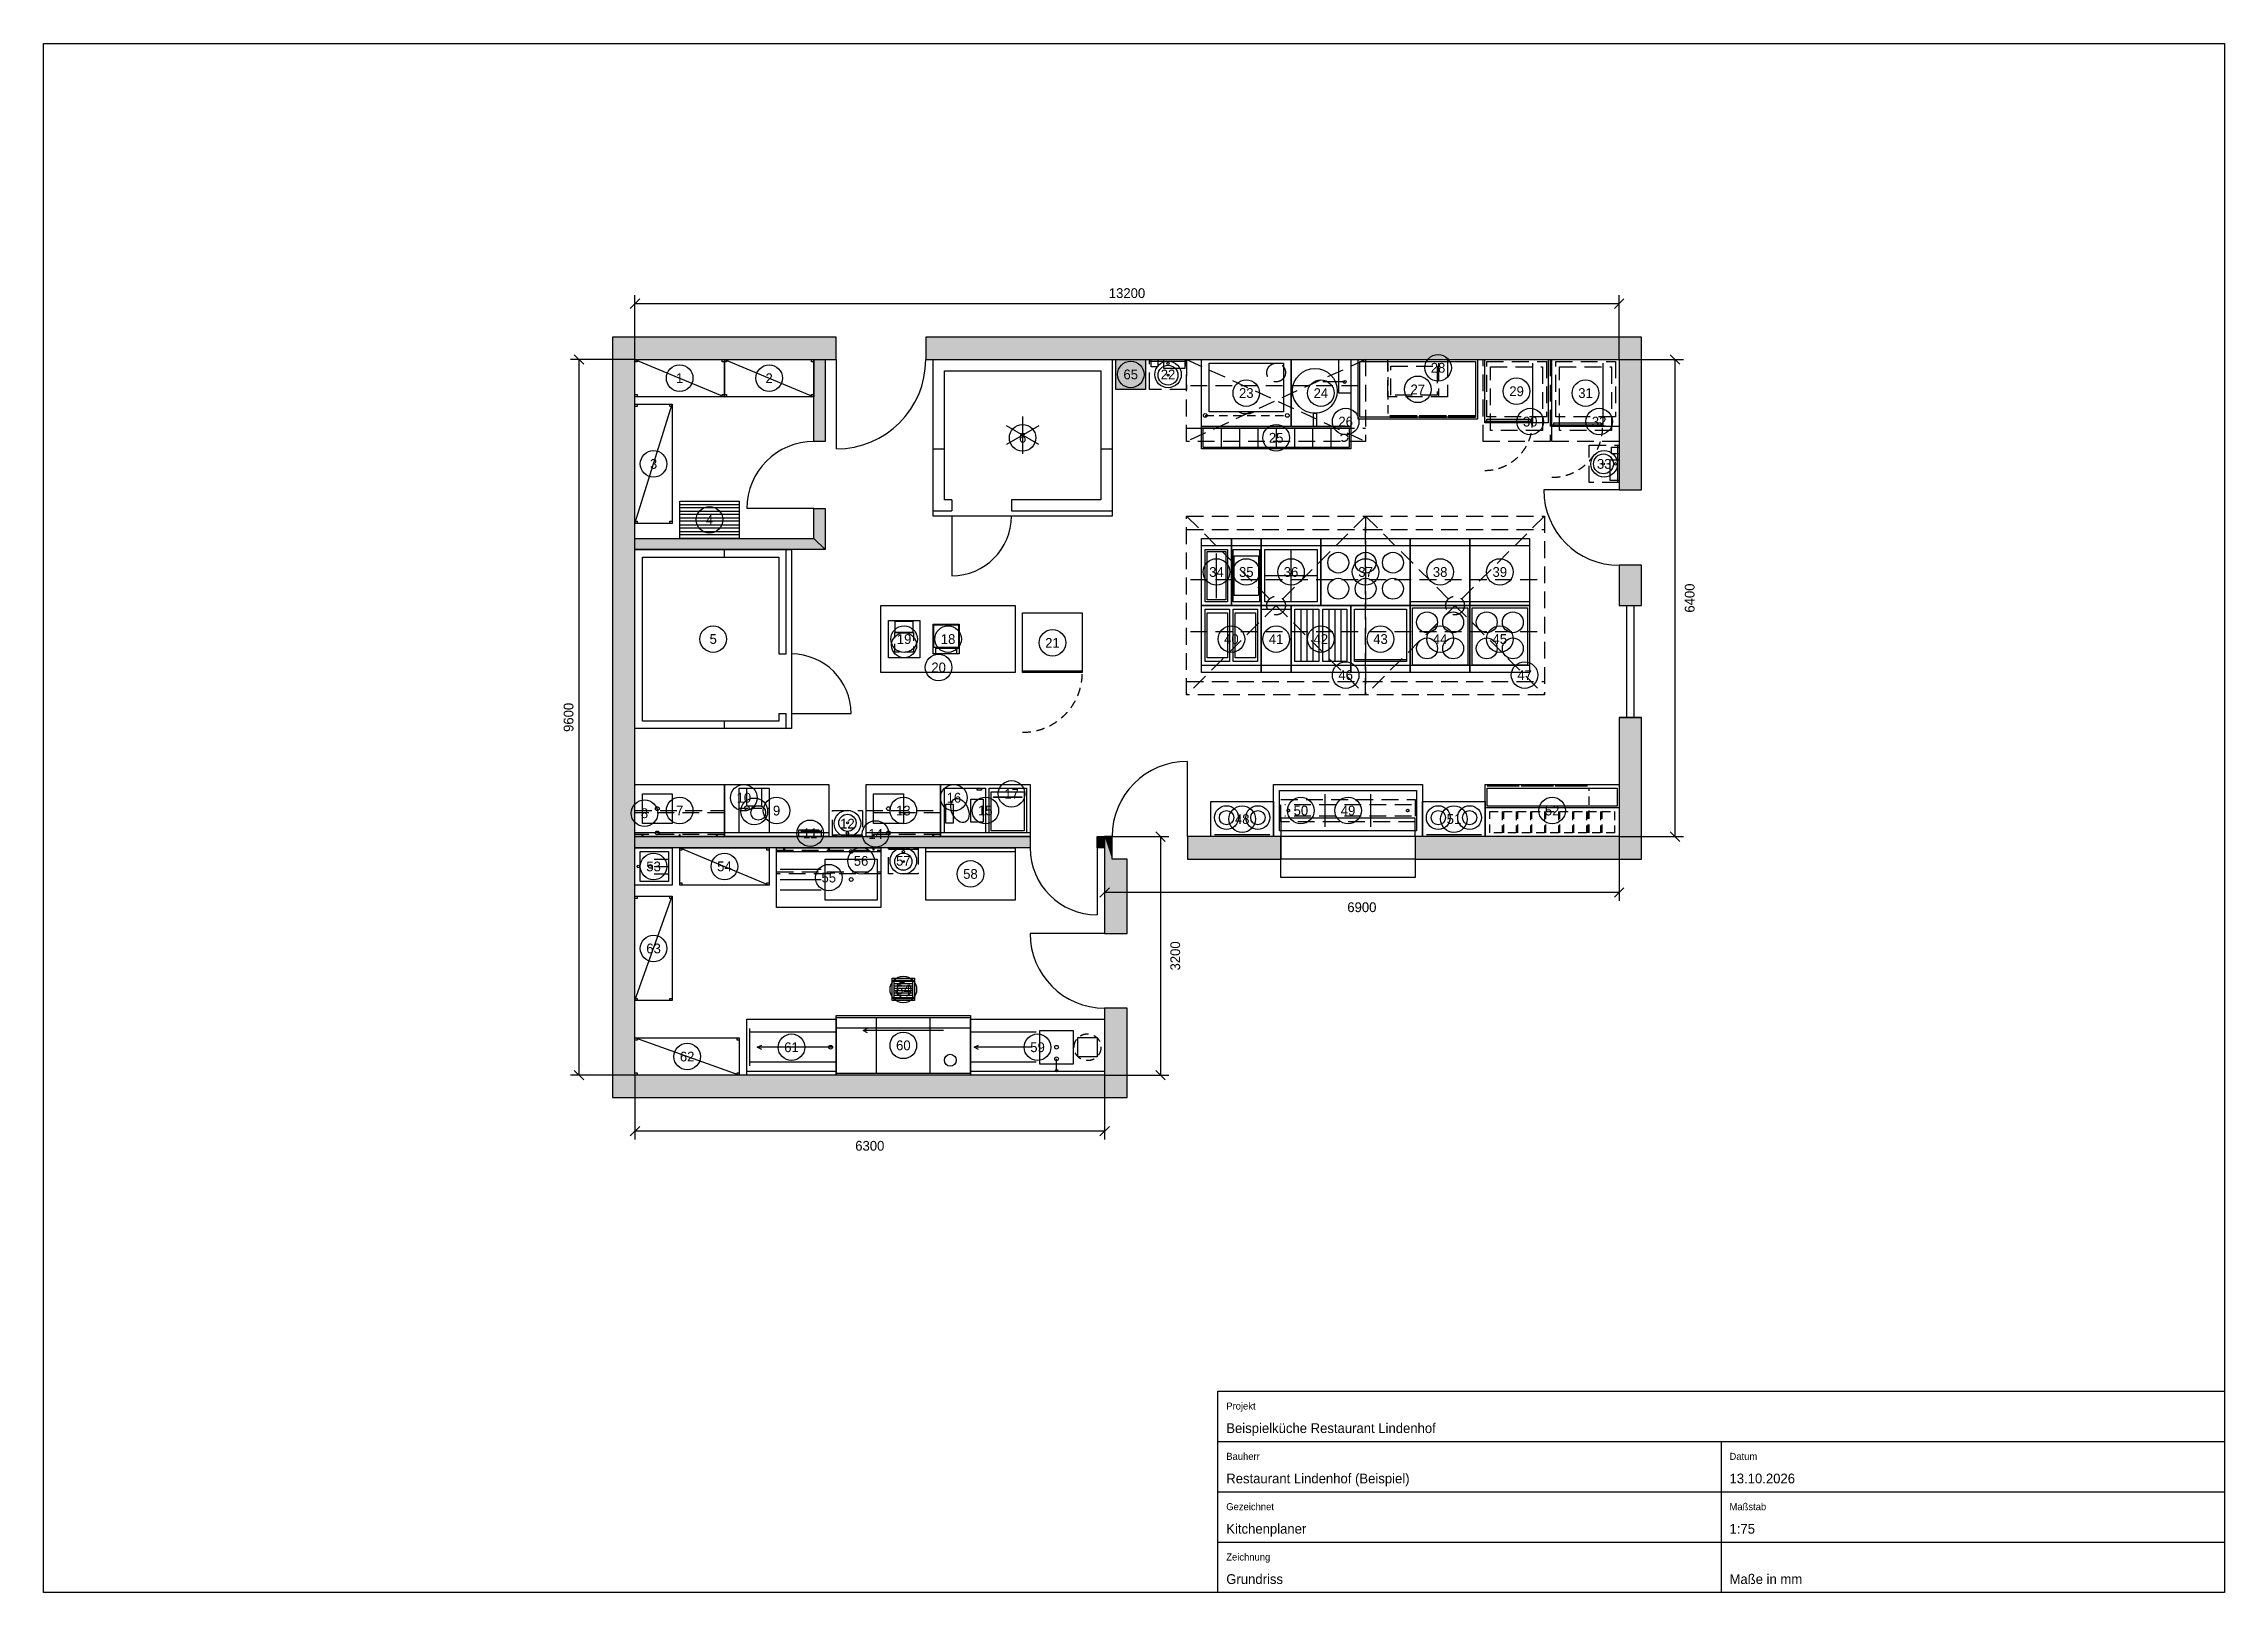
# Model space of a CAD drawing. Header units: millimetres. Extents: x -7931 to 21319, y -16538 to 4238.
import ezdxf
from ezdxf.enums import TextEntityAlignment as Align

# ---------------------------------------------------------------- set-up
doc = ezdxf.new("R2010")
doc.units = ezdxf.units.MM
doc.linetypes.add('DASHED', pattern=[337.5, 225, -112.5])
doc.linetypes.add('HIDDEN', pattern=[187.5, 112.5, -75])
for name, color, linetype in [('AUSSTATTUNG', 7, 'CONTINUOUS'), ('AUSSTATTUNG_OBEN', 6, 'CONTINUOUS'), ('BEMASSUNG', 3, 'CONTINUOUS'), ('DETAILS', 8, 'CONTINUOUS'), ('OEFFNUNGEN', 4, 'CONTINUOUS'), ('RAHMEN', 7, 'CONTINUOUS'), ('WAENDE', 7, 'CONTINUOUS')]:
    doc.layers.add(name, color=color, linetype=linetype)

msp = doc.modelspace()

# ---------------------------------------------------------------- linework, layer by layer
at = {"layer": 'AUSSTATTUNG'}
for points in [[(0, 0), (1200, 0), (1200, -500), (0, -500)], [(1200, 0), (2400, 0), (2400, -500), (1200, -500)], [(4000, 0), (6400, 0), (6400, -2100), (4000, -2100)], [(7600, 0), (8800, 0), (8800, -900), (7600, -900)], [(8800, 0), (9600, 0), (9600, -900), (8800, -900)], [(9700, 0), (11300, 0), (11300, -800), (9700, -800)], [(11400, 0), (12250, 0), (12250, -850), (11400, -850)], [(12300, 0), (13200, 0), (13200, -900), (12300, -900)], [(0, -2200), (0, -600), (500, -600), (500, -2200)], [(7600, -900), (9600, -900), (9600, -1200), (7600, -1200)], [(1400, -2400), (600, -2400), (600, -1900), (1400, -1900)], [(0, -4950), (0, -2550), (2100, -2550), (2100, -4950)], [(8000, -3300), (7600, -3300), (7600, -2400), (8000, -2400)], [(8400, -3300), (8000, -3300), (8000, -2400), (8400, -2400)], [(9200, -3300), (8400, -3300), (8400, -2400), (9200, -2400)], [(10400, -3300), (9200, -3300), (9200, -2400), (10400, -2400)], [(11200, -3300), (10400, -3300), (10400, -2400), (11200, -2400)], [(12000, -3300), (11200, -3300), (11200, -2400), (12000, -2400)], [(3300, -3300), (5100, -3300), (5100, -4200), (3300, -4200)], [(3400, -3500), (3820, -3500), (3820, -4000), (3400, -4000)], [(5200, -3400), (6000, -3400), (6000, -4200), (5200, -4200)], [(7600, -3300), (8400, -3300), (8400, -4200), (7600, -4200)], [(8400, -3300), (8800, -3300), (8800, -4200), (8400, -4200)], [(8800, -3300), (9600, -3300), (9600, -4200), (8800, -4200)], [(9600, -3300), (10400, -3300), (10400, -4200), (9600, -4200)], [(10400, -3300), (11200, -3300), (11200, -4200), (10400, -4200)], [(11200, -3300), (12000, -3300), (12000, -4200), (11200, -4200)], [(4000, -3550), (4350, -3550), (4350, -3950), (4000, -3950)], [(1200, -6400), (0, -6400), (0, -5700), (1200, -5700)], [(2600, -6400), (1200, -6400), (1200, -5700), (2600, -5700)], [(1800, -6350), (1400, -6350), (1400, -5750), (1800, -5750)], [(4100, -6400), (3100, -6400), (3100, -5700), (4100, -5700)], [(5300, -6400), (4100, -6400), (4100, -5700), (5300, -5700)], [(4700, -6350), (4150, -6350), (4150, -5750), (4700, -5750)], [(5250, -6350), (4750, -6350), (4750, -5750), (5250, -5750)], [(10565, -6400), (8565, -6400), (8565, -5700), (10565, -5700)], [(13200, -6400), (11405, -6400), (11405, -5700), (13200, -5700)], [(8565, -6400), (7725, -6400), (7725, -5930), (8565, -5930)], [(11405, -6400), (10565, -6400), (10565, -5930), (11405, -5930)], [(0, -7050), (0, -6550), (500, -6550), (500, -7050)], [(600, -6550), (1800, -6550), (1800, -7050), (600, -7050)], [(1900, -6550), (3300, -6550), (3300, -7350), (1900, -7350)], [(3900, -6550), (5100, -6550), (5100, -7250), (3900, -7250)], [(0, -8600), (0, -7200), (500, -7200), (500, -8600)], [(3450, -8300), (3750, -8300), (3750, -8600), (3450, -8600)], [(2700, -9600), (1500, -9600), (1500, -8850), (2700, -8850)], [(4500, -9600), (2700, -9600), (2700, -8800), (4500, -8800)], [(6300, -9600), (4500, -9600), (4500, -8850), (6300, -8850)], [(1400, -9600), (0, -9600), (0, -9100), (1400, -9100)]]:
    msp.add_lwpolyline(points, close=True, dxfattribs=at)
at = {"layer": 'AUSSTATTUNG_OBEN', "linetype": 'DASHED'}
for p, q in [((7400, 0), (9800, -1100)), ((9800, 0), (7400, -1100)), ((10780, -50), (10780, -500)), ((7450, -350), (9750, -350)), ((7400, -920), (9800, -920)), ((7400, -2100), (9800, -4500)), ((9800, -2100), (7400, -4500)), ((7400, -2280), (9800, -2280)), ((9800, -2100), (12200, -4500)), ((12200, -2100), (9800, -4500)), ((9800, -2280), (12200, -2280)), ((7450, -2950), (9750, -2950)), ((9850, -2950), (12150, -2950)), ((7450, -3650), (9750, -3650)), ((9850, -3650), (12150, -3650)), ((7400, -4320), (9800, -4320)), ((9800, -4320), (12200, -4320)), ((1200, -6080), (0, -6080)), ((4100, -6080), (3100, -6080)), ((10415, -5975), (8715, -5975)), ((10415, -6125), (8715, -6125)), ((1200, -6370), (0, -6370)), ((2500, -6332), (2200, -6332)), ((4100, -6370), (3100, -6370)), ((1900, -6580), (3300, -6580)), ((1900, -6870), (3300, -6870))]:
    msp.add_line(p, q, dxfattribs=at)
for points in [[(6900, 0), (7400, 0), (7400, -400), (6900, -400)], [(7400, 0), (9800, 0), (9800, -1100), (7400, -1100)], [(10100, 0), (10900, 0), (10900, -500), (10100, -500)], [(11375, 0), (12275, 0), (12275, -1100), (11375, -1100)], [(12300, 0), (13200, 0), (13200, -1100), (12300, -1100)], [(10140, -90), (10760, -90), (10760, -480), (10140, -480)], [(11425, -25), (12225, -25), (12225, -770), (11425, -770)], [(11475, -100), (12175, -100), (12175, -950), (11475, -950)], [(12350, -25), (13150, -25), (13150, -770), (12350, -770)], [(12400, -100), (13100, -100), (13100, -950), (12400, -950)], [(13200, -1150), (13200, -1650), (12800, -1650), (12800, -1150)], [(7400, -2100), (9800, -2100), (9800, -4500), (7400, -4500)], [(9800, -2100), (12200, -2100), (12200, -4500), (9800, -4500)], [(1200, -6400), (0, -6400), (0, -6050), (1200, -6050)], [(3050, -6400), (2650, -6400), (2650, -6050), (3050, -6050)], [(4100, -6400), (3100, -6400), (3100, -6050), (4100, -6050)], [(10465, -6200), (8665, -6200), (8665, -5900), (10465, -5900)], [(104, -6400), (96, -6400), (96, -6370), (104, -6370)], [(604, -6400), (596, -6400), (596, -6370), (604, -6370)], [(1104, -6400), (1096, -6400), (1096, -6370), (1104, -6370)], [(2500, -6400), (2200, -6400), (2200, -6310), (2500, -6310)], [(2290, -6332), (2230, -6332), (2230, -6310), (2290, -6310)], [(2378, -6332), (2322, -6332), (2322, -6310), (2378, -6310)], [(2468, -6332), (2412, -6332), (2412, -6310), (2468, -6310)], [(3204, -6400), (3196, -6400), (3196, -6370), (3204, -6370)], [(4004, -6400), (3996, -6400), (3996, -6370), (4004, -6370)], [(1900, -6550), (3300, -6550), (3300, -6900), (1900, -6900)], [(1996, -6550), (2004, -6550), (2004, -6580), (1996, -6580)], [(2596, -6550), (2604, -6550), (2604, -6580), (2596, -6580)], [(3196, -6550), (3204, -6550), (3204, -6580), (3196, -6580)], [(3400, -6550), (3800, -6550), (3800, -6900), (3400, -6900)]]:
    msp.add_lwpolyline(points, close=True, dxfattribs=at)
for centre, radius in [((8600, -175), 125), ((8600, -3300), 125), ((11000, -3300), 125), ((8765, -6050), 16.6667), ((10365, -6050), 16.6667)]:
    msp.add_circle(centre, radius, dxfattribs=at)
at = {"layer": 'BEMASSUNG'}
for p, q in [((-63.6396, 686.3604), (63.6396, 813.6396)), ((0, 0), (0, 862.5)), ((0, 750), (13200, 750)), ((13136.3604, 686.3604), (13263.6396, 813.6396)), ((13200, 0), (13200, 862.5)), ((0, 0), (-862.5, 0)), ((-686.3604, -63.6396), (-813.6396, 63.6396)), ((-750, -9600), (-750, 0)), ((13200, 0), (14062.5, 0)), ((13886.3604, 63.6396), (14013.6396, -63.6396)), ((13950, 0), (13950, -6400)), ((6300, -6400), (6300, -7262.5)), ((6300, -6400), (7162.5, -6400)), ((6986.3604, -6336.3604), (7113.6396, -6463.6396)), ((7050, -6400), (7050, -9600)), ((13200, -6400), (14062.5, -6400)), ((13200, -6400), (13200, -7262.5)), ((13886.3604, -6336.3604), (14013.6396, -6463.6396)), ((6363.6396, -7086.3604), (6236.3604, -7213.6396)), ((13200, -7150), (6300, -7150)), ((13263.6396, -7086.3604), (13136.3604, -7213.6396)), ((0, -9600), (-862.5, -9600)), ((-686.3604, -9663.6396), (-813.6396, -9536.3604)), ((0, -9600), (0, -10462.5)), ((6300, -9600), (7162.5, -9600)), ((6300, -9600), (6300, -10462.5)), ((6986.3604, -9536.3604), (7113.6396, -9663.6396)), ((63.6396, -10286.3604), (-63.6396, -10413.6396)), ((6300, -10350), (0, -10350)), ((6363.6396, -10286.3604), (6236.3604, -10413.6396))]:
    msp.add_line(p, q, dxfattribs=at)
at = {"layer": 'DETAILS'}
for p, q in [((0, 0), (1200, -500)), ((1200, 0), (2400, -500)), ((6900, -20), (7400, -20)), ((12037.5, -50), (12037.5, -850)), ((12980, -50), (12980, -900)), ((9520, -300), (9225, -300)), ((0, -2200), (500, -600)), ((5200, -765), (5200, -1265)), ((10125, -750), (10491.6667, -750)), ((10125, -775), (10491.6667, -775)), ((10516.6667, -750), (10883.3333, -750)), ((10516.6667, -775), (10883.3333, -775)), ((10908.3333, -750), (11275, -750)), ((10908.3333, -775), (11275, -775)), ((11400, -825), (12037.5, -825)), ((12300, -875), (12980, -875)), ((5416.5064, -890), (4983.4936, -1140)), ((5416.5064, -1140), (4983.4936, -890)), ((7865, -920), (7865, -1180)), ((8110, -920), (8110, -1180)), ((8355, -920), (8355, -1180)), ((8600, -920), (8600, -1180)), ((8845, -920), (8845, -1180)), ((9090, -920), (9090, -1180)), ((9335, -920), (9335, -1180)), ((13180, -1150), (13180, -1650)), ((4000, -1200), (4150, -1200)), ((6250, -1200), (6400, -1200)), ((1400, -1950), (600, -1950)), ((1400, -1990), (600, -1990)), ((1400, -2040), (600, -2040)), ((4000, -2030), (4250, -2030)), ((4250, -1880), (4250, -2030)), ((5050, -1880), (5050, -2030)), ((5050, -2030), (6400, -2030)), ((1400, -2080), (600, -2080)), ((1400, -2130), (600, -2130)), ((1400, -2170), (600, -2170)), ((1400, -2220), (600, -2220)), ((1400, -2260), (600, -2260)), ((1400, -2310), (600, -2310)), ((1400, -2350), (600, -2350)), ((1200, -2650), (1200, -2550)), ((2030, -3950), (2030, -2550)), ((8000, -2500), (7600, -2500)), ((7800, -3200), (7800, -2600)), ((8400, -2500), (8000, -2500)), ((9200, -2500), (8400, -2500)), ((8800, -3250), (8800, -2550)), ((10400, -2500), (9200, -2500)), ((11200, -2500), (10400, -2500)), ((12000, -2500), (11200, -2500)), ((9150, -2900), (8450, -2900)), ((8400, -3350), (8800, -3350)), ((8931.25, -3350), (8931.25, -4050)), ((9012.5, -3350), (9012.5, -4050)), ((9093.75, -3350), (9093.75, -4050)), ((9306.25, -3350), (9306.25, -4050)), ((9387.5, -3350), (9387.5, -4050)), ((9468.75, -3350), (9468.75, -4050)), ((11200, -3250), (10400, -3250)), ((12000, -3250), (11200, -3250)), ((1930, -3950), (2030, -3950)), ((4073.09, -3952.2083), (4073.09, -3950)), ((9650, -4025), (10350, -4025)), ((5200, -4175), (6000, -4175)), ((7600, -4100), (8400, -4100)), ((8400, -4100), (8800, -4100)), ((8800, -4100), (9600, -4100)), ((9600, -4100), (10400, -4100)), ((10400, -4100), (11200, -4100)), ((11200, -4100), (12000, -4100)), ((1200, -4950), (1200, -4850)), ((1930, -4750), (2030, -4750)), ((2030, -4950), (2030, -4750)), ((9258.3333, -6270), (9258.3333, -5830)), ((9871.6667, -6270), (9871.6667, -5830)), ((11861.6667, -5725), (11430, -5725)), ((12318.3333, -5725), (11886.6667, -5725)), ((12775, -5725), (12343.3333, -5725)), ((13200, -6015), (11405, -6015)), ((1200, -6350), (0, -6350)), ((2600, -6350), (1200, -6350)), ((3050, -6380), (2650, -6380)), ((4100, -6350), (3100, -6350)), ((5300, -6350), (4100, -6350)), ((8515, -6375), (7775, -6375)), ((11355, -6375), (10615, -6375)), ((260, -6700), (450, -6700)), ((600, -6550), (1800, -7050)), ((1900, -6600), (3300, -6600)), ((3400, -6570), (3800, -6570)), ((3900, -6600), (5100, -6600)), ((260, -6800), (450, -6800)), ((260, -6900), (450, -6900)), ((1950, -6837.5), (2500, -6837.5)), ((1950, -6975), (2500, -6975)), ((0, -8600), (500, -7200)), ((1950, -7112.5), (2500, -7112.5)), ((3475, -8340.625), (3725, -8340.625)), ((3475, -8371.875), (3725, -8371.875)), ((3475, -8403.125), (3725, -8403.125)), ((3475, -8434.375), (3725, -8434.375)), ((3475, -8465.625), (3725, -8465.625)), ((3475, -8496.875), (3725, -8496.875)), ((3475, -8528.125), (3725, -8528.125)), ((3475, -8559.375), (3725, -8559.375)), ((1540, -9475), (1540, -8975)), ((2700, -9025), (1540, -9025)), ((4500, -8970), (2700, -8970)), ((4140, -9000), (3060, -9000)), ((3240, -9575), (3240, -8825)), ((3960, -9575), (3960, -8825)), ((5380, -9025), (4500, -9025)), ((1400, -9600), (0, -9100)), ((2650, -9225), (1640, -9225)), ((5330, -9225), (4550, -9225)), ((2700, -9550), (1500, -9550)), ((2700, -9425), (1540, -9425)), ((5380, -9425), (4500, -9425)), ((6300, -9550), (4500, -9550)), ((5655, -9540), (5655, -9380))]:
    msp.add_line(p, q, dxfattribs=at)
at = {"layer": 'DETAILS', "linetype": 'HIDDEN'}
for p, q in [((10100, -50), (10100, -750)), ((7650, -750), (8750, -750)), ((12800, -6350), (12800, -5750))]:
    msp.add_line(p, q, dxfattribs=at)
at = {"layer": 'DETAILS'}
for points in [[(0, 0), (30, 0), (30, -30), (0, -30)], [(1170, 0), (1200, 0), (1200, -30), (1170, -30)], [(1200, 0), (1230, 0), (1230, -30), (1200, -30)], [(2370, 0), (2400, 0), (2400, -30), (2370, -30)], [(6925, 0), (7015, 0), (7015, -100), (6925, -100)], [(7095, 0), (7375, 0), (7375, -120), (7095, -120)], [(9440, 0), (9600, 0), (9600, -450), (9440, -450)], [(7700, -50), (8700, -50), (8700, -700), (7700, -700)], [(9725, -25), (11275, -25), (11275, -775), (9725, -775)], [(0, -470), (30, -470), (30, -500), (0, -500)], [(1170, -470), (1200, -470), (1200, -500), (1170, -500)], [(1200, -470), (1230, -470), (1230, -500), (1200, -500)], [(2370, -470), (2400, -470), (2400, -500), (2370, -500)], [(0, -630), (0, -600), (30, -600), (30, -630)], [(470, -630), (470, -600), (500, -600), (500, -630)], [(9100, -720), (9140, -720), (9140, -900), (9100, -900)], [(11425, -800), (12012.5, -800), (12012.5, -850), (11425, -850)], [(12325, -850), (12955, -850), (12955, -900), (12325, -900)], [(7620, -920), (9580, -920), (9580, -1180), (7620, -1180)], [(13200, -1345), (13200, -1625), (13080, -1625), (13080, -1345)], [(13200, -1175), (13200, -1265), (13100, -1265), (13100, -1175)], [(0, -2200), (0, -2170), (30, -2170), (30, -2200)], [(470, -2200), (470, -2170), (500, -2170), (500, -2200)], [(7950, -3250), (7650, -3250), (7650, -2550), (7950, -2550)], [(7925, -3225), (7675, -3225), (7675, -2575), (7925, -2575)], [(8375, -3250), (8025, -3250), (8025, -2550), (8375, -2550)], [(9150, -3250), (8450, -3250), (8450, -2550), (9150, -2550)], [(8362.5, -3165), (8037.5, -3165), (8037.5, -2635), (8362.5, -2635)], [(3492.4, -3510), (3727.6, -3510), (3727.6, -3660), (3492.4, -3660)], [(7650, -3350), (7975, -3350), (7975, -4050), (7650, -4050)], [(7675, -3400), (7950, -3400), (7950, -4000), (7675, -4000)], [(8025, -3350), (8350, -3350), (8350, -4050), (8025, -4050)], [(8050, -3400), (8325, -3400), (8325, -4000), (8050, -4000)], [(8850, -3350), (9175, -3350), (9175, -4050), (8850, -4050)], [(9225, -3350), (9550, -3350), (9550, -4050), (9225, -4050)], [(9650, -3350), (10350, -3350), (10350, -4050), (9650, -4050)], [(10430, -3330), (11170, -3330), (11170, -4100), (10430, -4100)], [(11230, -3330), (11970, -3330), (11970, -4100), (11230, -4100)], [(4010, -3560), (4340, -3560), (4340, -3862), (4010, -3862)], [(4035, -3870), (4315, -3870), (4315, -3950), (4035, -3950)], [(500, -6225), (100, -6225), (100, -5825), (500, -5825)], [(1699, -5990), (1501, -5990), (1501, -5750), (1699, -5750)], [(3600, -6225), (3200, -6225), (3200, -5825), (3600, -5825)], [(4650, -5775), (4590, -5775), (4590, -5750), (4650, -5750)], [(5220, -6320), (4780, -6320), (4780, -5800), (5220, -5800)], [(10485, -6320), (8645, -6320), (8645, -5780), (10485, -5780)], [(13175, -5990), (11430, -5990), (11430, -5750), (13175, -5750)], [(4268.401, -6221), (4170, -6221), (4170, -5964.5), (4268.401, -5964.5)], [(4670, -6203.9), (4503.3189, -6203.9), (4503.3189, -5896.1), (4670, -5896.1)], [(5190, -5876), (4810, -5876), (4810, -5864), (5190, -5864)], [(70, -7000), (70, -6600), (450, -6600), (450, -7000)], [(600, -6550), (630, -6550), (630, -6580), (600, -6580)], [(1770, -6550), (1800, -6550), (1800, -6580), (1770, -6580)], [(2550, -6700), (3250, -6700), (3250, -7250), (2550, -7250)], [(600, -7020), (630, -7020), (630, -7050), (600, -7050)], [(1770, -7020), (1800, -7020), (1800, -7050), (1770, -7050)], [(0, -7230), (0, -7200), (30, -7200), (30, -7230)], [(470, -7230), (470, -7200), (500, -7200), (500, -7230)], [(3475, -8325), (3725, -8325), (3725, -8575), (3475, -8575)], [(0, -8600), (0, -8570), (30, -8570), (30, -8600)], [(470, -8600), (470, -8570), (500, -8570), (500, -8600)], [(4500, -9575), (2700, -9575), (2700, -8825), (4500, -8825)], [(5880, -9450), (5430, -9450), (5430, -9000), (5880, -9000)], [(30, -9130), (0, -9130), (0, -9100), (30, -9100)], [(1400, -9130), (1370, -9130), (1370, -9100), (1400, -9100)], [(6200, -9355), (5940, -9355), (5940, -9095), (6200, -9095)], [(30, -9600), (0, -9600), (0, -9570), (30, -9570)], [(1400, -9600), (1370, -9600), (1370, -9570), (1400, -9570)]]:
    msp.add_lwpolyline(points, close=True, dxfattribs=at)
for points in [[(4250, -1880), (4150, -1880), (4150, -150), (6250, -150), (6250, -1880), (5050, -1880)], [(8100, -700), (8150, -725), (8250, -725), (8300, -700)], [(1930, -4750), (1930, -4850), (100, -4850), (100, -2650), (1930, -2650), (1930, -3950)], [(4286.7323, -5895.0214), (4307.5555, -5888.9367), (4330.3556, -5889.0417), (4354.2566, -5895.3322), (4378.3398, -5907.5665), (4401.6798, -5925.2744), (4423.3797, -5947.7755), (4442.6055, -5974.2049), (4458.6183, -6003.5472), (4470.8029, -6034.6746), (4478.691, -6066.391), (4481.9794, -6097.4774), (4480.5418, -6126.7394), (4474.4334, -6153.0522), (4463.889, -6175.4049), (4449.3137, -6192.9383), (4431.2677, -6204.9786), (4410.4445, -6211.0633), (4387.6444, -6210.9583), (4363.7434, -6204.6678), (4339.6602, -6192.4335), (4316.3202, -6174.7256), (4294.6203, -6152.2245), (4275.3945, -6125.7951), (4259.3817, -6096.4528), (4247.1971, -6065.3254), (4239.309, -6033.609), (4236.0206, -6002.5226), (4237.4582, -5973.2606), (4243.5666, -5946.9478), (4254.111, -5924.5951), (4268.6863, -5907.0617), (4286.7323, -5895.0214)], [(10465, -6400), (10465, -6150), (8665, -6150), (8665, -6400)], [(10465, -6700), (10465, -6950), (8665, -6950), (8665, -6700)], [(3120, -9030), (3060, -9000), (3120, -8970)], [(1700, -9255), (1640, -9225), (1700, -9195)], [(4610, -9255), (4550, -9225), (4610, -9195)]]:
    msp.add_lwpolyline(points, dxfattribs=at)
at = {"layer": 'DETAILS', "linetype": 'HIDDEN'}
for points in [[(3484, -3660), (3736, -3660), (3736, -3925), (3484, -3925)], [(1800, -6350), (1400, -6350), (1400, -6020), (1800, -6020)], [(11633.3333, -6350), (11465, -6350), (11465, -6065), (11633.3333, -6065)], [(11821.6667, -6350), (11653.3333, -6350), (11653.3333, -6065), (11821.6667, -6065)], [(12010, -6350), (11841.6667, -6350), (11841.6667, -6065), (12010, -6065)], [(12198.3333, -6350), (12030, -6350), (12030, -6065), (12198.3333, -6065)], [(12386.6667, -6350), (12218.3333, -6350), (12218.3333, -6065), (12386.6667, -6065)], [(12575, -6350), (12406.6667, -6350), (12406.6667, -6065), (12575, -6065)], [(12763.3333, -6350), (12595, -6350), (12595, -6065), (12763.3333, -6065)], [(12951.6667, -6350), (12783.3333, -6350), (12783.3333, -6065), (12951.6667, -6065)], [(13140, -6350), (12971.6667, -6350), (12971.6667, -6065), (13140, -6065)]]:
    msp.add_lwpolyline(points, close=True, dxfattribs=at)
at = {"layer": 'DETAILS'}
for centre, radius in [((10772.0241, -110.7884), 178.125), ((600, -250), 178.125), ((1800, -250), 178.125), ((6650, -200), 178.125), ((7150, -200), 178.125), ((7150, -210), 133), ((7150, -50), 16.6667), ((7150, -210), 12.5), ((8200, -450), 178.125), ((9120, -420), 300), ((9200, -450), 178.125), ((9520, -300), 20), ((10500, -400), 178.125), ((11825, -425), 178.125), ((12750, -450), 178.125), ((5200, -1050), 178.125), ((7650, -750), 25), ((8600, -1050), 178.125), ((8750, -750), 25), ((9532.8125, -832.8125), 178.125), ((12007.8125, -832.8125), 178.125), ((12932.8125, -832.8125), 178.125), ((250, -1400), 178.125), ((13000, -1400), 178.125), ((12990, -1400), 133), ((12990, -1400), 12.5), ((13150, -1400), 16.6667), ((1000, -2150), 178.125), ((9433.3333, -2725), 140), ((9800, -2725), 140), ((10166.6667, -2725), 140), ((7800, -2850), 178.125), ((8200, -2850), 178.125), ((8800, -2850), 178.125), ((9800, -2850), 178.125), ((10800, -2850), 178.125), ((11600, -2850), 178.125), ((9433.3333, -3075), 140), ((9800, -3075), 140), ((10166.6667, -3075), 140), ((10625, -3525), 140), ((10975, -3525), 140), ((11425, -3525), 140), ((11775, -3525), 140), ((1050, -3750), 178.125), ((3610, -3750), 178.125), ((3610, -3832), 168), ((4200, -3750), 178.125), ((5600, -3800), 178.125), ((8000, -3750), 178.125), ((8600, -3750), 178.125), ((9200, -3750), 178.125), ((10000, -3750), 178.125), ((10625, -3875), 140), ((10800, -3750), 178.125), ((10975, -3875), 140), ((11425, -3875), 140), ((11600, -3750), 178.125), ((11775, -3875), 140), ((4073.09, -4130.3333), 178.125), ((9532.8125, -4232.8125), 178.125), ((11932.8125, -4232.8125), 178.125), ((1460.7884, -5877.9759), 178.125), ((4277.9759, -5877.9759), 178.125), ((5050.955, -5827.0209), 178.125), ((127.9759, -6085.7884), 178.125), ((300, -6025), 25), ((600, -6050), 178.125), ((1600, -6062), 180), ((1501, -6017), 30), ((1654, -6080), 99), ((1900, -6050), 178.125), ((2850, -6225), 178.125), ((2850, -6215), 115.5), ((3400, -6025), 25), ((3600, -6050), 178.125), ((4700, -6050), 178.125), ((7935, -6145), 160), ((7935, -6145), 96), ((8145, -6165), 178.125), ((8355, -6145), 160), ((8355, -6145), 96), ((8932.1875, -6050), 178.125), ((9565, -6050), 178.125), ((10775, -6145), 160), ((10775, -6145), 96), ((10985, -6165), 178.125), ((11195, -6145), 160), ((11195, -6145), 96), ((12302.5, -6050), 178.125), ((300, -6350), 25), ((2350, -6355), 178.125), ((2850, -6350), 16.6667), ((2850, -6215), 12.5), ((3227.9759, -6364.2116), 178.125), ((3400, -6350), 25), ((250, -6800), 178.125), ((1200, -6800), 178.125), ((3032.8125, -6725), 178.125), ((2900, -6600), 25), ((3600, -6725), 178.125), ((3600, -6735), 115.5), ((3600, -6600), 16.6667), ((3600, -6735), 12.5), ((4500, -6900), 178.125), ((45, -6800), 16.6667), ((210, -6800), 25), ((2600, -6950), 178.125), ((2900, -6975), 25), ((250, -7900), 178.125), ((3600, -8450), 178.125), ((2100, -9225), 178.125), ((3600, -9200), 178.125), ((5400, -9225), 178.125), ((700, -9350), 178.125), ((2625, -9225), 25), ((4230, -9400), 80), ((5655, -9225), 25), ((5655, -9380), 25), ((5655, -9540), 15)]:
    msp.add_circle(centre, radius, dxfattribs=at)
at = {"layer": 'DETAILS', "linetype": 'HIDDEN'}
for centre, radius in [((9510, -1050), 50), ((3600, -8450), 100), ((6070, -9225), 180)]:
    msp.add_circle(centre, radius, dxfattribs=at)
for centre, radius in [((11400, -850), 637.5), ((12300, -900), 680), ((5200, -4200), 800)]:
    msp.add_arc(centre, radius, 270, 0, dxfattribs=at)
at = {"layer": 'OEFFNUNGEN'}
for p, q in [((2700, 0), (2700, -1200)), ((13200, -1750), (12190, -1750)), ((2400, -2000), (1500, -2000)), ((4250, -2100), (4250, -2900)), ((13200, -3300), (13500, -3300)), ((13300, -3300), (13300, -4800)), ((13400, -3300), (13400, -4800)), ((2100, -4750), (2900, -4750)), ((13200, -4800), (13500, -4800)), ((7410, -6400), (7410, -5390)), ((10465, -6400), (8665, -6400)), ((8665, -6400), (8665, -6700)), ((10465, -6400), (10465, -6700)), ((6200, -6550), (6200, -7450)), ((10465, -6700), (8665, -6700)), ((6300, -7700), (5300, -7700))]:
    msp.add_line(p, q, dxfattribs=at)
for centre, radius, start, end in [((2700, 0), 1200, 270, 0), ((2400, -2000), 900, 90, 180), ((13200, -1750), 1010, 180, 270), ((4250, -2100), 800, 270, 0), ((2100, -4750), 800, 0, 90), ((7410, -6400), 1010, 90, 180), ((6200, -6550), 900, 180, 270), ((6300, -7700), 1000, 180, 270)]:
    msp.add_arc(centre, radius, start, end, dxfattribs=at)
at = {"layer": 'RAHMEN'}
for p, q in [((7818.75, -14512.5), (21318.75, -14512.5)), ((14568.75, -14512.5), (14568.75, -16537.5)), ((7818.75, -15187.5), (21318.75, -15187.5)), ((7818.75, -15862.5), (21318.75, -15862.5))]:
    msp.add_line(p, q, dxfattribs=at)
for points in [[(-7931.25, 4237.5), (21318.75, 4237.5), (21318.75, -16537.5), (-7931.25, -16537.5)], [(7818.75, -13837.5), (21318.75, -13837.5), (21318.75, -16537.5), (7818.75, -16537.5)]]:
    msp.add_lwpolyline(points, close=True, dxfattribs=at)
at = {"layer": 'WAENDE'}
for points in [[(6300, -8700), (6300, -9600), (0, -9600), (0, 0), (2700, 0), (2700, 300), (-300, 300), (-300, -9900), (6600, -9900), (6600, -8700)], [(3900, 0), (13200, 0), (13200, -1750), (13500, -1750), (13500, 300), (3900, 300)], [(2400, -1100), (2400, 0), (2550, 0), (2550, -1100)], [(6450, 0), (6850, 0), (6850, -400), (6450, -400)], [(2400, -2400), (2400, -2000), (2550, -2000), (2550, -2550)], [(0, -2400), (2400, -2400), (2550, -2550), (0, -2550)], [(13200, -2760), (13200, -3300), (13500, -3300), (13500, -2760)], [(13200, -4800), (13200, -6400), (10465, -6400), (10465, -6700), (13500, -6700), (13500, -4800)], [(5300, -6550), (0, -6550), (0, -6400), (5300, -6400)], [(6300, -6550), (6200, -6550), (6200, -6400), (6300, -6400)], [(6400, -6400), (6300, -6400), (6300, -7700), (6600, -7700), (6600, -6700), (6400, -6700)], [(8665, -6400), (7410, -6400), (7410, -6700), (8665, -6700)]]:
    msp.add_lwpolyline(points, close=True, dxfattribs=at)
for points in [[(0, 0), (2700, 300), (-300, 300)], [(0, -9600), (0, 0), (-300, 300)], [(0, -9600), (-300, 300), (-300, -9900)], [(0, 0), (2700, 0), (2700, 300)], [(3900, 300), (3900, 0), (13200, 0)], [(13200, 0), (13500, 300), (3900, 300)], [(13200, 0), (13500, -1750), (13500, 300)], [(2550, -1100), (2400, -1100), (2400, 0)], [(2400, 0), (2550, 0), (2550, -1100)], [(6450, -400), (6450, 0), (6850, 0)], [(6850, 0), (6850, -400), (6450, -400)], [(13200, 0), (13200, -1750), (13500, -1750)], [(2550, -2550), (2400, -2400), (2400, -2000)], [(2400, -2000), (2550, -2000), (2550, -2550)], [(0, -2550), (0, -2400), (2400, -2400)], [(2400, -2400), (2550, -2550), (0, -2550)], [(13500, -2760), (13200, -2760), (13200, -3300)], [(13200, -3300), (13500, -3300), (13500, -2760)], [(13500, -4800), (13200, -4800), (13200, -6400)], [(13200, -6400), (13500, -6700), (13500, -4800)], [(5300, -6400), (5300, -6550), (0, -6550)], [(0, -6550), (0, -6400), (5300, -6400)], [(6300, -6400), (6300, -6550), (6200, -6550)], [(6200, -6550), (6200, -6400), (6300, -6400)], [(6400, -6700), (6400, -6400), (6300, -6400)], [(6400, -6700), (6300, -6400), (6300, -7700)], [(8665, -6700), (8665, -6400), (7410, -6400)], [(7410, -6400), (7410, -6700), (8665, -6700)], [(13200, -6400), (10465, -6400), (10465, -6700)], [(13200, -6400), (10465, -6700), (13500, -6700)], [(6400, -6700), (6300, -7700), (6600, -7700)], [(6600, -7700), (6600, -6700), (6400, -6700)], [(6600, -8700), (6300, -8700), (6300, -9600)], [(6300, -9600), (6600, -9900), (6600, -8700)], [(6300, -9600), (0, -9600), (-300, -9900)], [(6300, -9600), (-300, -9900), (6600, -9900)]]:
    msp.add_solid(points, dxfattribs=at)

# ---------------------------------------------------------------- texts
at = {"layer": 'AUSSTATTUNG'}
for s, p in [('1', (600, -250)), ('2', (1800, -250)), ('65', (6650, -200)), ('22', (7150, -200)), ('28', (10772.0241, -110.7884)), ('23', (8200, -450)), ('24', (9200, -450)), ('27', (10500, -400)), ('29', (11825, -425)), ('31', (12750, -450)), ('26', (9532.8125, -832.8125)), ('30', (12007.8125, -832.8125)), ('32', (12932.8125, -832.8125)), ('6', (5200, -1050)), ('25', (8600, -1050)), ('3', (250, -1400)), ('33', (13000, -1400)), ('4', (1000, -2150)), ('34', (7800, -2850)), ('35', (8200, -2850)), ('36', (8800, -2850)), ('37', (9800, -2850)), ('38', (10800, -2850)), ('39', (11600, -2850)), ('5', (1050, -3750)), ('19', (3610, -3750)), ('18', (4200, -3750)), ('21', (5600, -3800)), ('40', (8000, -3750)), ('41', (8600, -3750)), ('42', (9200, -3750)), ('43', (10000, -3750)), ('44', (10800, -3750)), ('45', (11600, -3750)), ('20', (4073.09, -4130.3333)), ('46', (9532.8125, -4232.8125)), ('47', (11932.8125, -4232.8125)), ('10', (1460.7884, -5877.9759)), ('16', (4277.9759, -5877.9759)), ('17', (5050.955, -5827.0209)), ('8', (127.9759, -6085.7884)), ('7', (600, -6050)), ('9', (1900, -6050)), ('13', (3600, -6050)), ('15', (4700, -6050)), ('48', (8145, -6165)), ('50', (8932.1875, -6050)), ('49', (9565, -6050)), ('51', (10985, -6165)), ('52', (12302.5, -6050)), ('11', (2350, -6355)), ('12', (2850, -6225)), ('14', (3227.9759, -6364.2116)), ('56', (3032.8125, -6725)), ('57', (3600, -6725)), ('53', (250, -6800)), ('54', (1200, -6800)), ('55', (2600, -6950)), ('58', (4500, -6900)), ('63', (250, -7900)), ('64', (3600, -8450)), ('62', (700, -9350)), ('61', (2100, -9225)), ('60', (3600, -9200)), ('59', (5400, -9225))]:
    msp.add_text(s, height=131.25, dxfattribs=at).set_placement(p, align=Align.MIDDLE)
at = {"layer": 'BEMASSUNG'}
for s, p in [('13200', (6600, 825)), ('6900', (9750, -7412.5)), ('6300', (3150, -10612.5))]:
    msp.add_text(s, height=131.25, dxfattribs=at).set_placement(p, align=Align.CENTER)
for s, p in [('6400', (14212.5, -3200)), ('9600', (-825, -4800)), ('3200', (7312.5, -8000))]:
    msp.add_text(s, height=131.25, rotation=90, dxfattribs=at).set_placement(p, align=Align.CENTER)
at = {"layer": 'RAHMEN'}
for s, height, p in [('Projekt', 94.5, (7931.25, -14085)), ('Beispielküche Restaurant Lindenhof', 131.25, (7931.25, -14400)), ('Bauherr', 94.5, (7931.25, -14760)), ('Datum', 94.5, (14681.25, -14760)), ('Restaurant Lindenhof (Beispiel)', 131.25, (7931.25, -15075)), ('13.10.2026', 131.25, (14681.25, -15075)), ('Gezeichnet', 94.5, (7931.25, -15435)), ('Maßstab', 94.5, (14681.25, -15435)), ('Kitchenplaner', 131.25, (7931.25, -15750)), ('1:75', 131.25, (14681.25, -15750)), ('Zeichnung', 94.5, (7931.25, -16110)), ('Grundriss', 131.25, (7931.25, -16425)), ('Maße in mm', 131.25, (14681.25, -16425))]:
    msp.add_text(s, height=height, dxfattribs=at).set_placement(p)

doc.saveas('drawing.dxf')
